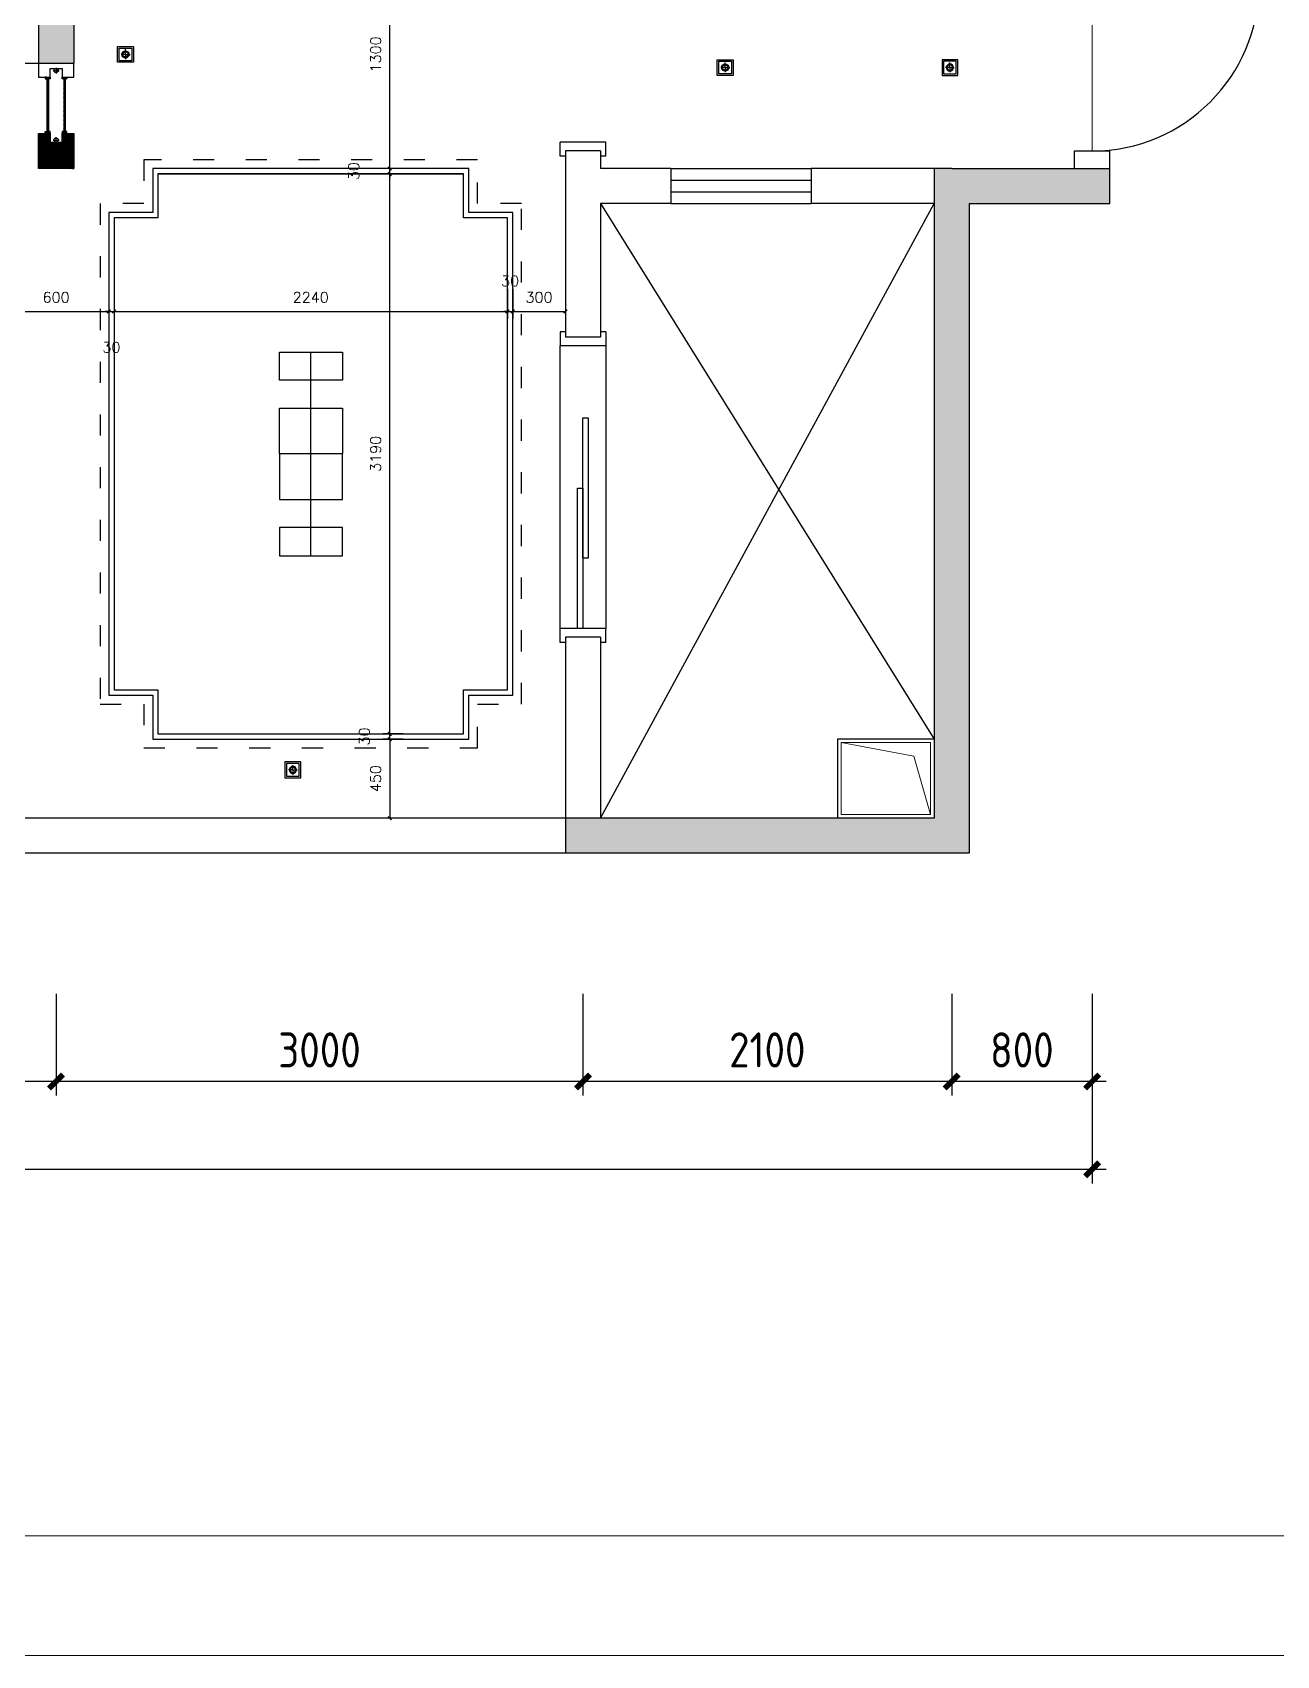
# Model space of a CAD drawing. Extents: x 643133 to 135659452, y -425133 to -387116.
# Drawn here: x 781578 to 788662, y -408736 to -399492 of the extents above; entities that cross this region are included whole.
import ezdxf

# ---------------------------------------------------------------- set-up
doc = ezdxf.new("R2010")
doc.units = 0
doc.header["$LTSCALE"] = 10
doc.header["$MEASUREMENT"] = 0
doc.linetypes.add('ACAD_ISO03W100', pattern=[30, 12, -18])
for name, color, linetype in [('30', 30, 'Continuous'), ('34', 34, 'Continuous'), ('38', 38, 'Continuous')]:
    doc.layers.add(name, color=color, linetype=linetype)
doc.layers.add('极细线', color=250, linetype='Continuous', lineweight=9)
doc.layers.add('窗线', color=2, linetype='Continuous', lineweight=20)
doc.styles.get("Standard").update_dxf_attribs({"font": 'gbenor.shx', "bigfont": 'gbcbig.shx'})
doc.styles.add('外部标注', font='complex.shx')
doc.dimstyles.new('平面布局内部', dxfattribs={"dimtxt": 60, "dimasz": 20, "dimexe": 40, "dimexo": 0, "dimgap": 50, "dimtad": 1, "dimdec": 0, "dimzin": 0, "dimdsep": 46, "dimtxsty": '外部标注', "dimblk": 'ARCHTICK', "dimcen": 5, "dimclrt": 56, "dimadec": 0, "dimazin": 0, "dimtfac": 1, "dimtdec": 0, "dimtmove": 2, "dimatfit": 3, "dimldrblk": 'DOT', "dimfxl": 40, "dimtolj": 1, "dimtzin": 0, "dimarcsym": 0})
pattern_1 = [(45, (53930.8053, 0), (-0.7071067812, 0.7071067812), [])]
pattern_2 = [(45, (53930.8053, 6e-11), (-0.7071067812, 0.7071067812), [])]

# ---------------------------------------------------------------- blocks, each defined once
blk = doc.blocks.new('_ArchTick')
at = {"color": 0, "linetype": 'ByBlock', "const_width": 0.4}
blk.add_lwpolyline([(-0.5, -0.5), (0.5, 0.5)], dxfattribs=at)
blk = doc.blocks.new('A$C4FE514A6')
at = {"layer": '38'}
h = blk.add_hatch(color=256, dxfattribs=at)
h.paths.add_polyline_path([(218, 150), (202, 150, -0.198912), (186, 114, -0.198912), (150, 98), (150, 82, 0.198912), (198, 102, 0.198912)])
h.paths.add_polyline_path([(150, 218), (150, 202, -0.414214), (202, 150), (218, 150, 0.414214)])
h.paths.add_polyline_path([(150, 202), (150, 218, 0.198912), (102, 198, 0.198912), (82, 150), (98, 150, -0.198912), (114, 186, -0.198912)])
h.paths.add_polyline_path([(150, 82), (150, 98, -0.414214), (98, 150), (82, 150, 0.414214)])
at = {"layer": '34'}
for p, q in [((140, 150), (67, 150)), ((145, 150), (155, 150)), ((150, 160), (150, 247)), ((150, 145), (150, 155)), ((150, 140), (150, 62)), ((160, 150), (236, 150))]:
    blk.add_line(p, q, dxfattribs=at)
at = {"layer": '34', "linetype": 'ByBlock'}
blk.add_lwpolyline([(300, 0), (0, 0), (0, 300), (300, 300)], close=True, dxfattribs=at)
at = {"layer": '34'}
for radius in [67.7, 51.6]:
    blk.add_circle((150, 150), radius, dxfattribs=at)
at = {"layer": '38', "linetype": 'ByBlock'}
blk.add_lwpolyline([(270, 30), (30, 30), (30, 270), (270, 270)], close=True, dxfattribs=at)
blk = doc.blocks.new('*D91')
at = {"layer": '34', "color": 0, "lineweight": -2}
for p, q in [((781412.2, -400959.5), (781412.2, -401120.4)), ((782012.2, -400937.5), (782012.2, -401120.4)), ((781412.2, -401080.4), (782012.2, -401080.4))]:
    blk.add_line(p, q, dxfattribs=at)
at = {"layer": 'Defpoints', "color": 0}
for p in [(781412.2, -400959.5), (782012.2, -400937.5), (782012.2, -401080.4)]:
    blk.add_point(p, dxfattribs=at)
at = {"layer": '34', "color": 0, "lineweight": -2, "xscale": 20, "yscale": 20, "zscale": 20, "rotation": 180}
blk.add_blockref('_ArchTick', (781412.2, -401080.4), dxfattribs=at)
at = {"layer": '34', "color": 0, "lineweight": -2, "xscale": 20, "yscale": 20, "zscale": 20}
blk.add_blockref('_ArchTick', (782012.2, -401080.4), dxfattribs=at)
at = {"layer": '34', "color": 56, "insert": (781712.2, -401000.4), "char_height": 60, "attachment_point": 5, "style": '外部标注'}
blk.add_mtext('\\A1;600', dxfattribs=at)
blk = doc.blocks.new('_Dot')
at = {"color": 0, "linetype": 'ByBlock', "lineweight": -2}
blk.add_line((-0.5, 0), (-1, 0), dxfattribs=at)
at = {"color": 0, "linetype": 'ByBlock', "const_width": 0.5}
blk.add_lwpolyline([(-0.25, 0, 1), (0.25, 0, 1)], format="xyb", close=True, dxfattribs=at)
blk = doc.blocks.new('*D92')
at = {"layer": '34', "color": 0, "lineweight": -2}
for p, q in [((782012.2, -400937.5), (782012.2, -401120.4)), ((782042.2, -400935.1), (782042.2, -401120.4)), ((782012.2, -401080.4), (781992.2, -401080.4)), ((782012.2, -401080.4), (782042.2, -401080.4)), ((782042.2, -401080.4), (782062.2, -401080.4))]:
    blk.add_line(p, q, dxfattribs=at)
at = {"layer": 'Defpoints', "color": 0}
for p in [(782012.2, -400937.5), (782042.2, -400935.1), (782042.2, -401080.4)]:
    blk.add_point(p, dxfattribs=at)
at = {"layer": '34', "color": 0, "lineweight": -2, "xscale": 20, "yscale": 20, "zscale": 20}
blk.add_blockref('_ArchTick', (782012.2, -401080.4), dxfattribs=at)
at = {"layer": '34', "color": 0, "lineweight": -2, "xscale": 20, "yscale": 20, "zscale": 20, "rotation": 180}
blk.add_blockref('_ArchTick', (782042.2, -401080.4), dxfattribs=at)
at = {"layer": '34', "color": 56, "insert": (782027.2, -401285.4), "char_height": 60, "attachment_point": 5, "style": '外部标注'}
blk.add_mtext('\\A1;30', dxfattribs=at)
blk = doc.blocks.new('*D93')
at = {"layer": '34', "color": 0, "lineweight": -2}
for p, q in [((782042.2, -400935.1), (782042.2, -401120.4)), ((784282.2, -400954.5), (784282.2, -401120.4)), ((782042.2, -401080.4), (784282.2, -401080.4))]:
    blk.add_line(p, q, dxfattribs=at)
at = {"layer": 'Defpoints', "color": 0}
for p in [(782042.2, -400935.1), (784282.2, -400954.5), (784282.2, -401080.4)]:
    blk.add_point(p, dxfattribs=at)
at = {"layer": '34', "color": 0, "lineweight": -2, "xscale": 20, "yscale": 20, "zscale": 20, "rotation": 180}
blk.add_blockref('_ArchTick', (782042.2, -401080.4), dxfattribs=at)
at = {"layer": '34', "color": 0, "lineweight": -2, "xscale": 20, "yscale": 20, "zscale": 20}
blk.add_blockref('_ArchTick', (784282.2, -401080.4), dxfattribs=at)
at = {"layer": '34', "color": 56, "insert": (783162.2, -401000.4), "char_height": 60, "attachment_point": 5, "style": '外部标注'}
blk.add_mtext('\\A1;2240', dxfattribs=at)
blk = doc.blocks.new('*D94')
at = {"layer": '34', "color": 0, "lineweight": -2}
for p, q in [((784282.2, -400954.5), (784282.2, -401120.4)), ((784312.2, -400954.5), (784312.2, -401120.4)), ((784282.2, -401080.4), (784262.2, -401080.4)), ((784282.2, -401080.4), (784312.2, -401080.4)), ((784312.2, -401080.4), (784332.2, -401080.4))]:
    blk.add_line(p, q, dxfattribs=at)
at = {"layer": 'Defpoints', "color": 0}
for p in [(784282.2, -400954.5), (784312.2, -400954.5), (784312.2, -401080.4)]:
    blk.add_point(p, dxfattribs=at)
at = {"layer": '34', "color": 0, "lineweight": -2, "xscale": 20, "yscale": 20, "zscale": 20}
blk.add_blockref('_ArchTick', (784282.2, -401080.4), dxfattribs=at)
at = {"layer": '34', "color": 0, "lineweight": -2, "xscale": 20, "yscale": 20, "zscale": 20, "rotation": 180}
blk.add_blockref('_ArchTick', (784312.2, -401080.4), dxfattribs=at)
at = {"layer": '34', "color": 56, "insert": (784297.2, -400907.3), "char_height": 60, "attachment_point": 5, "style": '外部标注'}
blk.add_mtext('\\A1;30', dxfattribs=at)
blk = doc.blocks.new('*D95')
at = {"layer": '34', "color": 0, "lineweight": -2}
for p, q in [((784312.2, -400954.5), (784312.2, -401120.4)), ((784612.2, -400954.5), (784612.2, -401120.4)), ((784312.2, -401080.4), (784612.2, -401080.4))]:
    blk.add_line(p, q, dxfattribs=at)
at = {"layer": 'Defpoints', "color": 0}
for p in [(784312.2, -400954.5), (784612.2, -400954.5), (784612.2, -401080.4)]:
    blk.add_point(p, dxfattribs=at)
at = {"layer": '34', "color": 0, "lineweight": -2, "xscale": 20, "yscale": 20, "zscale": 20, "rotation": 180}
blk.add_blockref('_ArchTick', (784312.2, -401080.4), dxfattribs=at)
at = {"layer": '34', "color": 0, "lineweight": -2, "xscale": 20, "yscale": 20, "zscale": 20}
blk.add_blockref('_ArchTick', (784612.2, -401080.4), dxfattribs=at)
at = {"layer": '34', "color": 56, "insert": (784462.2, -401000.4), "char_height": 60, "attachment_point": 5, "style": '外部标注'}
blk.add_mtext('\\A1;300', dxfattribs=at)
blk = doc.blocks.new('*D102')
at = {"layer": '34', "color": 0, "lineweight": -2}
for p, q in [((783656.2, -403516.8), (783572.1, -403516.8)), ((783612.1, -403516.8), (783612.1, -403966.8)), ((783656.2, -403966.8), (783572.1, -403966.8))]:
    blk.add_line(p, q, dxfattribs=at)
at = {"layer": 'Defpoints', "color": 0}
for p in [(783656.2, -403516.8), (783612.1, -403966.8), (783656.2, -403966.8)]:
    blk.add_point(p, dxfattribs=at)
at = {"layer": '34', "color": 0, "lineweight": -2, "xscale": 20, "yscale": 20, "zscale": 20}
for p, rotation in [((783612.1, -403516.8), 90), ((783612.1, -403966.8), 270)]:
    blk.add_blockref('_ArchTick', p, dxfattribs=dict(at, rotation=rotation))
at = {"layer": '34', "color": 56, "insert": (783532.1, -403741.8), "char_height": 60, "attachment_point": 5, "rotation": 90, "style": '外部标注'}
blk.add_mtext('\\A1;450', dxfattribs=at)
blk = doc.blocks.new('*D103')
at = {"layer": '34', "color": 0, "lineweight": -2}
for p, q in [((783689, -403486.8), (783572.1, -403486.8)), ((783612.1, -403486.8), (783612.1, -403466.8)), ((783612.1, -403516.8), (783612.1, -403486.8)), ((783689, -403516.8), (783572.1, -403516.8)), ((783612.1, -403516.8), (783612.1, -403536.8))]:
    blk.add_line(p, q, dxfattribs=at)
at = {"layer": 'Defpoints', "color": 0}
for p in [(783612.1, -403486.8), (783689, -403486.8), (783689, -403516.8)]:
    blk.add_point(p, dxfattribs=at)
at = {"layer": '34', "color": 0, "lineweight": -2, "xscale": 20, "yscale": 20, "zscale": 20}
for p, rotation in [((783612.1, -403486.8), 270), ((783612.1, -403516.8), 90)]:
    blk.add_blockref('_ArchTick', p, dxfattribs=dict(at, rotation=rotation))
at = {"layer": '34', "color": 56, "insert": (783467.1, -403501.8), "char_height": 60, "attachment_point": 5, "rotation": 90, "style": '外部标注'}
blk.add_mtext('\\A1;30', dxfattribs=at)
blk = doc.blocks.new('*D104')
at = {"layer": '34', "color": 0, "lineweight": -2}
for p, q in [((783612.1, -400296.8), (783572.1, -400296.8)), ((783612.1, -403486.8), (783612.1, -400296.8)), ((783689, -403486.8), (783572.1, -403486.8))]:
    blk.add_line(p, q, dxfattribs=at)
at = {"layer": 'Defpoints', "color": 0}
for p in [(783612.1, -400296.8), (783612.1, -400296.8), (783689, -403486.8)]:
    blk.add_point(p, dxfattribs=at)
at = {"layer": '34', "color": 0, "lineweight": -2, "xscale": 20, "yscale": 20, "zscale": 20}
for p, rotation in [((783612.1, -400296.8), 90), ((783612.1, -403486.8), 270)]:
    blk.add_blockref('_ArchTick', p, dxfattribs=dict(at, rotation=rotation))
at = {"layer": '34', "color": 56, "insert": (783532.1, -401891.8), "char_height": 60, "attachment_point": 5, "rotation": 90, "style": '外部标注'}
blk.add_mtext('\\A1;3190', dxfattribs=at)
blk = doc.blocks.new('*D105')
at = {"layer": '34', "color": 0, "lineweight": -2}
for p, q in [((783712.8, -400266.8), (783572.1, -400266.8)), ((783612.1, -400266.8), (783612.1, -400246.8)), ((783612.1, -400296.8), (783612.1, -400266.8)), ((783612.1, -400296.8), (783572.1, -400296.8)), ((783612.1, -400296.8), (783612.1, -400316.8))]:
    blk.add_line(p, q, dxfattribs=at)
at = {"layer": 'Defpoints', "color": 0}
for p in [(783612.1, -400266.8), (783712.8, -400266.8), (783612.1, -400296.8)]:
    blk.add_point(p, dxfattribs=at)
at = {"layer": '34', "color": 0, "lineweight": -2, "xscale": 20, "yscale": 20, "zscale": 20}
for p, rotation in [((783612.1, -400266.8), 270), ((783612.1, -400296.8), 90)]:
    blk.add_blockref('_ArchTick', p, dxfattribs=dict(at, rotation=rotation))
at = {"layer": '34', "color": 56, "insert": (783407.1, -400281.8), "char_height": 60, "attachment_point": 5, "rotation": 90, "style": '外部标注'}
blk.add_mtext('\\A1;30', dxfattribs=at)
blk = doc.blocks.new('*D106')
at = {"layer": '34', "color": 0, "lineweight": -2}
for p, q in [((783705.5, -398966.8), (783572.1, -398966.8)), ((783612.1, -400266.8), (783612.1, -398966.8)), ((783712.8, -400266.8), (783572.1, -400266.8))]:
    blk.add_line(p, q, dxfattribs=at)
at = {"layer": 'Defpoints', "color": 0}
for p in [(783612.1, -398966.8), (783705.5, -398966.8), (783712.8, -400266.8)]:
    blk.add_point(p, dxfattribs=at)
at = {"layer": '34', "color": 0, "lineweight": -2, "xscale": 20, "yscale": 20, "zscale": 20}
for p, rotation in [((783612.1, -398966.8), 90), ((783612.1, -400266.8), 270)]:
    blk.add_blockref('_ArchTick', p, dxfattribs=dict(at, rotation=rotation))
at = {"layer": '34', "color": 56, "insert": (783532.1, -399616.8), "char_height": 60, "attachment_point": 5, "rotation": 90, "style": '外部标注'}
blk.add_mtext('\\A1;1300', dxfattribs=at)

msp = doc.modelspace()

# ---------------------------------------------------------------- hatches: boundary and pattern name
at = {"layer": '34'}
for points in [[(781612.2, -398766.8), (781612.2, -399666.8), (781812.2, -399666.8), (781812.2, -398966.8), (784812.2, -398966.8), (784812.2, -398266.8), (784612.2, -398266.8), (784612.2, -398766.8)], [(786812.2, -400266.8), (786712.2, -400266.8), (786712.2, -403966.8), (784712.2, -403966.8), (784612.2, -403966.8), (784612.2, -404166.8), (784712.2, -404166.8), (786912.2, -404166.8), (786912.2, -400466.8), (787712.2, -400466.8), (787712.2, -400266.8)]]:
    msp.add_hatch(color=256, dxfattribs=at).paths.add_polyline_path(points)
h = msp.add_hatch(dxfattribs=at)
h.set_pattern_fill('ANSI31,_O', color=256, scale=8)
h.set_pattern_definition(pattern_1)
h.paths.add_polyline_path([(781660.3, -399746.8), (781650.3, -399746.8), (781650.3, -399756.8), (781660.3, -399756.8)])
h = msp.add_hatch(dxfattribs=at)
h.set_pattern_fill('ANSI31,_O', color=4, scale=20)
h.set_pattern_definition([(45, (53930.8053, 0), (-1.767766953, 1.767766953), [])])
h.paths.add_polyline_path([(781764, -399746.8), (781756, -399746.8), (781756, -399756.8), (781756, -400066.8), (781764, -400066.8), (781764, -400056.8)])
h.paths.add_polyline_path([(781668.3, -399746.8), (781660.3, -399746.8), (781660.3, -399756.8), (781660.3, -400066.8), (781668.3, -400066.8), (781668.3, -400056.8)])
h = msp.add_hatch(dxfattribs=at)
h.set_pattern_fill('ANSI31,_O', color=256, scale=8)
h.set_pattern_definition(pattern_1)
h.paths.add_polyline_path([(781774, -399746.8), (781764, -399746.8), (781764, -399756.8), (781774, -399756.8)])
h = msp.add_hatch(dxfattribs=at)
h.set_pattern_fill('ANSI31,_O', color=256, scale=8)
h.set_pattern_definition(pattern_2)
h.paths.add_polyline_path([(781812.2, -400066.8), (781746, -400066.8), (781746, -400116.8), (781678.3, -400116.8), (781678.3, -400066.8), (781612.2, -400066.8), (781612.2, -400266.8), (781812.2, -400266.8)])
h = msp.add_hatch(dxfattribs=at)
h.set_pattern_fill('ANSI31,_O', color=256, scale=8)
h.set_pattern_definition(pattern_2)
h.paths.add_polyline_path([(781812.2, -400066.8), (781746, -400066.8), (781746, -400116.8), (781678.3, -400116.8), (781678.3, -400066.8), (781650.3, -400066.8), (781612.2, -400066.8), (781612.2, -400266.8), (781812.2, -400266.8)])
h = msp.add_hatch(dxfattribs=at)
h.set_pattern_fill('ANSI31,_O', color=256, scale=8)
h.set_pattern_definition(pattern_1)
h.paths.add_polyline_path([(781660.3, -400056.8), (781650.3, -400056.8), (781650.3, -400066.8), (781660.3, -400066.8)])
h = msp.add_hatch(dxfattribs=at)
h.set_pattern_fill('ANSI31,_O', color=256, scale=8)
h.set_pattern_definition(pattern_1)
h.paths.add_polyline_path([(781774, -400056.8), (781764, -400056.8), (781764, -400066.8), (781774, -400066.8)])

# ---------------------------------------------------------------- linework, layer by layer
at = {"layer": '30'}
for p, q in [((781612.2, -398666.8), (781612.2, -399666.8)), ((781812.2, -398966.8), (781812.2, -399666.8)), ((781612.2, -399666.8), (781812.2, -399666.8)), ((784612.2, -400166.8), (784612.2, -401226.8)), ((784812.2, -400166.8), (784612.2, -400166.8)), ((784812.2, -400166.8), (784812.2, -400266.8)), ((787512.2, -400166.8), (787712.2, -400166.8)), ((787512.2, -400266.8), (787512.2, -400166.8)), ((787712.2, -400466.8), (787712.2, -400166.8)), ((781737.2, -400266.8), (781687.2, -400266.8)), ((781737.2, -400266.8), (781687.2, -400266.8)), ((785212.2, -400266.8), (784812.2, -400266.8)), ((785212.2, -400266.8), (785212.2, -400466.8)), ((786012.2, -400266.8), (786012.2, -400466.8)), ((786812.2, -400266.8), (786012.2, -400266.8)), ((786712.2, -400266.8), (786712.2, -403966.8)), ((786812.2, -400266.8), (787712.2, -400266.8)), ((785212.2, -400466.8), (784812.2, -400466.8)), ((784812.2, -400466.8), (784812.2, -401226.8)), ((786712.2, -400466.8), (786012.2, -400466.8)), ((786912.2, -400466.8), (786912.2, -404166.8)), ((786912.2, -400466.8), (787712.2, -400466.8)), ((784812.2, -401226.8), (784612.2, -401226.8)), ((784812.2, -402936.8), (784612.2, -402936.8)), ((784612.2, -402936.8), (784612.2, -403966.8)), ((784812.2, -402936.8), (784812.2, -403966.8)), ((786162.2, -403516.8), (786162.2, -403966.8)), ((786712.2, -403516.8), (786162.2, -403516.8)), ((781712.2, -403966.8), (776212.2, -403966.8)), ((784712.2, -403966.8), (781712.2, -403966.8)), ((784612.2, -403966.8), (784612.2, -404166.8)), ((786712.2, -403966.8), (784712.2, -403966.8)), ((781712.2, -404166.8), (775812.2, -404166.8)), ((784712.2, -404166.8), (781712.2, -404166.8)), ((786912.2, -404166.8), (784712.2, -404166.8)), ((781712.2, -404966.8), (781712.2, -405546.8)), ((781712.2, -404966.8), (781712.2, -405546.8)), ((784712.2, -404966.8), (784712.2, -405546.8)), ((784712.2, -404966.8), (784712.2, -405546.8)), ((786812.2, -404966.8), (786812.2, -405546.8)), ((786812.2, -404966.8), (786812.2, -405546.8)), ((787612.2, -404966.8), (787612.2, -405546.8)), ((781792.2, -405466.8), (780332.2, -405466.8)), ((784792.2, -405466.8), (781632.2, -405466.8)), ((786892.2, -405466.8), (784632.2, -405466.8)), ((787692.2, -405466.8), (786732.2, -405466.8)), ((787612.2, -405466.8), (787612.2, -406046.8)), ((774132.2, -405966.8), (787692.2, -405966.8))]:
    msp.add_line(p, q, dxfattribs=at)
for points in [[(781612.2, -399666.8), (781612.2, -399746.8), (781678.3, -399746.8), (781678.3, -399696.8), (781746, -399696.8), (781746, -399746.8), (781812.2, -399746.8), (781812.2, -399666.8)], [(781812.2, -400266.8), (781612.2, -400266.8), (781612.2, -400066.8), (781678.3, -400066.8), (781678.3, -400116.8), (781746, -400116.8), (781746, -400066.8), (781812.2, -400066.8), (781812.2, -400266.8)], [(781812.2, -400266.8), (781612.2, -400266.8), (781612.2, -400066.8), (781678.3, -400066.8), (781678.3, -400116.8), (781746, -400116.8), (781746, -400066.8), (781812.2, -400066.8), (781812.2, -400266.8)]]:
    msp.add_lwpolyline(points, dxfattribs=at)
at = {"layer": '34'}
for p, q in [((780512.2, -399666.8), (781612.2, -399666.8)), ((781660.3, -399746.8), (781660.3, -400066.8)), ((781668.3, -399746.8), (781668.3, -400066.8)), ((781668.3, -399746.8), (781678.3, -399756.8)), ((781668.3, -399756.8), (781678.3, -399746.8)), ((781746, -399746.8), (781756, -399756.8)), ((781746, -399756.8), (781756, -399746.8)), ((781756, -399746.8), (781756, -400066.8)), ((781764, -399746.8), (781764, -400066.8)), ((781668.3, -400056.8), (781678.3, -400066.8)), ((781678.3, -400056.8), (781668.3, -400066.8)), ((781668.3, -400056.8), (781678.3, -400066.8)), ((781678.3, -400056.8), (781668.3, -400066.8)), ((781746, -400056.8), (781756, -400066.8)), ((781746, -400066.8), (781756, -400056.8)), ((781746, -400056.8), (781756, -400066.8)), ((781746, -400066.8), (781756, -400056.8)), ((784582.2, -400196.8), (784582.2, -400116.8)), ((784842.2, -400116.8), (784582.2, -400116.8)), ((784842.2, -400196.8), (784842.2, -400116.8)), ((784612.2, -400196.8), (784582.2, -400196.8)), ((784842.2, -400196.8), (784812.2, -400196.8)), ((785212.2, -400333.5), (786012.2, -400333.5)), ((785212.2, -400400.1), (786012.2, -400400.1)), ((784812.2, -403966.8), (786712.2, -400466.8)), ((784812.2, -400466.8), (786712.2, -403516.8)), ((784582.2, -401196.8), (784582.2, -401276.8)), ((784612.2, -401196.8), (784582.2, -401196.8)), ((784842.2, -401196.8), (784812.2, -401196.8)), ((784842.2, -401196.8), (784842.2, -401276.8)), ((784842.2, -401276.8), (784582.2, -401276.8)), ((784582.2, -402886.8), (784582.2, -401276.8)), ((784842.2, -401276.8), (784842.2, -402886.8)), ((784582.2, -402966.8), (784582.2, -402886.8)), ((784842.2, -402886.8), (784582.2, -402886.8)), ((784842.2, -402966.8), (784842.2, -402886.8)), ((784612.2, -402966.8), (784582.2, -402966.8)), ((784842.2, -402966.8), (784812.2, -402966.8))]:
    msp.add_line(p, q, dxfattribs=at)
at = {"layer": '34', "color": 1}
for p, q in [((781694.8, -399708.6), (781729.1, -399708.6)), ((781712, -399694), (781712, -399724.9)), ((781712, -400119.5), (781712, -400088.7)), ((781712, -400119.5), (781712, -400088.7)), ((781694.8, -400105), (781729.1, -400105)), ((781694.8, -400105), (781729.1, -400105)), ((783163.7, -402471.8), (783163.7, -401311.8))]:
    msp.add_line(p, q, dxfattribs=at)
at = {"layer": '34'}
for points in [[(781660.3, -399746.8), (781650.3, -399746.8), (781650.3, -399756.8), (781660.3, -399756.8)], [(781668.3, -399746.8), (781678.3, -399746.8), (781678.3, -399756.8), (781668.3, -399756.8)], [(781746, -399746.8), (781756, -399746.8), (781756, -399756.8), (781746, -399756.8)], [(781764, -399746.8), (781774, -399746.8), (781774, -399756.8), (781764, -399756.8)], [(781660.3, -400066.8), (781650.3, -400066.8), (781650.3, -400056.8), (781660.3, -400056.8)], [(781660.3, -400066.8), (781650.3, -400066.8), (781650.3, -400056.8), (781660.3, -400056.8)], [(781668.3, -400066.8), (781678.3, -400066.8), (781678.3, -400056.8), (781668.3, -400056.8)], [(781668.3, -400066.8), (781678.3, -400066.8), (781678.3, -400056.8), (781668.3, -400056.8)], [(781746, -400066.8), (781756, -400066.8), (781756, -400056.8), (781746, -400056.8)], [(781746, -400066.8), (781756, -400066.8), (781756, -400056.8), (781746, -400056.8)], [(781764, -400066.8), (781774, -400066.8), (781774, -400056.8), (781764, -400056.8)], [(781764, -400066.8), (781774, -400066.8), (781774, -400056.8), (781764, -400056.8)], [(784312.2, -400516.8), (784062.2, -400516.8), (784062.2, -400266.8), (782262.2, -400266.8), (782262.2, -400516.8), (782012.2, -400516.8), (782012.2, -403266.8), (782262.2, -403266.8), (782262.2, -403516.8), (784062.2, -403516.8), (784062.2, -403266.8), (784312.2, -403266.8)], [(784282.2, -400546.8), (784032.2, -400546.8), (784032.2, -400296.8), (782292.2, -400296.8), (782292.2, -400546.8), (782042.2, -400546.8), (782042.2, -403236.8), (782292.2, -403236.8), (782292.2, -403486.8), (784032.2, -403486.8), (784032.2, -403236.8), (784282.2, -403236.8)], [(784712.2, -401686.8), (784742.2, -401686.8), (784742.2, -402486.8), (784712.2, -402486.8)], [(784682.2, -402086.8), (784712.2, -402086.8), (784712.2, -402886.8), (784682.2, -402886.8)]]:
    msp.add_lwpolyline(points, close=True, dxfattribs=at)
at = {"layer": '34', "color": 1, "linetype": 'ACAD_ISO03W100'}
msp.add_lwpolyline([(784362.2, -400466.8), (784112.2, -400466.8), (784112.2, -400216.8), (782212.2, -400216.8), (782212.2, -400466.8), (781962.2, -400466.8), (781962.2, -403316.8), (782212.2, -403316.8), (782212.2, -403566.8), (784112.2, -403566.8), (784112.2, -403316.8), (784362.2, -403316.8)], close=True, dxfattribs=at)
at = {"layer": '34'}
for points in [[(782292.2, -400296.8), (782292.2, -400546.8), (782042.2, -400546.8)], [(782292.2, -400296.8), (784032.2, -400296.8)]]:
    msp.add_lwpolyline(points, dxfattribs=at)
at = {"layer": '34', "color": 1}
for points in [[(783343.7, -401311.8), (783343.7, -401471.8), (782983.7, -401471.8), (782983.7, -401311.8)], [(783343.7, -401631.8), (783343.7, -401891.8), (782983.7, -401891.8), (782983.7, -401631.8)], [(783343.7, -402151.8), (783343.7, -401891.8), (782983.7, -401891.8), (782983.7, -402151.8)], [(783343.7, -402471.8), (783343.7, -402311.8), (782983.7, -402311.8), (782983.7, -402471.8)]]:
    msp.add_lwpolyline(points, close=True, dxfattribs=at)
for centre in [(781712.2, -399708.6), (781712.2, -400105), (781712.2, -400105), (781712.2, -400105), (781712.2, -400105)]:
    msp.add_circle(centre, 11.8, dxfattribs=at)
at = {"layer": '38'}
for p, q in [((785212.2, -400266.8), (786012.2, -400266.8)), ((785212.2, -400466.8), (786012.2, -400466.8))]:
    msp.add_line(p, q, dxfattribs=at)
at = {"layer": '38', "lineweight": 5}
for p, q in [((794179.5, -408053.9), (766908.4, -408053.9)), ((797352.3, -408736.1), (766908.4, -408736.1))]:
    msp.add_line(p, q, dxfattribs=at)
at = {"layer": '38'}
msp.add_arc((787612.2, -399216.8), 950, 270, 0, dxfattribs=at)
at = {"layer": '极细线'}
for p, q in [((787612.2, -399216.8), (787612.2, -400166.8)), ((786596.7, -403613.5), (786182.2, -403536.8)), ((786692.2, -403946.8), (786596.7, -403613.5))]:
    msp.add_line(p, q, dxfattribs=at)
at = {"layer": '窗线'}
for p, q in [((786182.2, -403536.8), (786182.2, -403946.8)), ((786692.2, -403536.8), (786182.2, -403536.8)), ((786692.2, -403536.8), (786692.2, -403946.8)), ((786692.2, -403946.8), (786182.2, -403946.8))]:
    msp.add_line(p, q, dxfattribs=at)

# ---------------------------------------------------------------- block references
at = {"yscale": 0.2999999999883585, "zscale": 0.3}
for p, xscale in [((782062.2, -399661.8), 0.3000000000465661), ((785477.2, -399736.8), 0.3000000000465661), ((786847.2, -399736.8), -0.3000000000465661)]:
    msp.add_blockref('A$C4FE514A6', p, dxfattribs=dict(at, xscale=xscale))
at = {"xscale": -0.3000000000465661, "yscale": 0.3000000000465661, "zscale": 0.3, "rotation": 180}
msp.add_blockref('A$C4FE514A6', (783015.6, -403646.8), dxfattribs=at)
at = {"layer": '30', "xscale": 80, "yscale": 80, "zscale": 80, "rotation": 180}
for p in [(781712.2, -405466.8), (784712.2, -405466.8), (786812.2, -405466.8)]:
    msp.add_blockref('_ArchTick', p, dxfattribs=at)
at = {"layer": '30', "xscale": 80, "yscale": 80, "zscale": 80}
for p in [(781712.2, -405466.8), (784712.2, -405466.8), (786812.2, -405466.8), (787612.2, -405466.8), (787612.2, -405966.8)]:
    msp.add_blockref('_ArchTick', p, dxfattribs=at)

# ---------------------------------------------------------------- texts
at = {"layer": '30', "char_height": 200, "attachment_point": 5}
for s, insert in [('3000', (783212.2, -405286.8)), ('2100', (785762.2, -405286.8)), ('800', (787212.2, -405286.8))]:
    msp.add_mtext(s, dxfattribs=dict(at, insert=insert))

# ---------------------------------------------------------------- dimensions: what is measured, and where the dimension line sits
at = {"layer": '34'}
for base, p1, p2, picture, middle in [((783612.1, -398966.8), (783712.8, -400266.8), (783705.5, -398966.8), '*D106', (783532.1, -399616.8)), ((783612.1, -400266.8), (783612.1, -400296.8), (783712.8, -400266.8), '*D105', (783407.1, -400281.8)), ((783612.1, -400296.8), (783689, -403486.8), (783612.1, -400296.8), '*D104', (783532.1, -401891.8)), ((783612.1, -403486.8), (783689, -403516.8), (783689, -403486.8), '*D103', (783467.1, -403501.8)), ((783612.1, -403966.8), (783656.2, -403516.8), (783656.2, -403966.8), '*D102', (783532.1, -403741.8))]:
    dim = msp.add_linear_dim(base=base, p1=p1, p2=p2, angle=90, dimstyle='平面布局内部', dxfattribs=at)
    dim.commit()
    dim.dimension.update_dxf_attribs({"geometry": picture, "text_midpoint": middle})
dim = msp.add_linear_dim(base=(784312.2, -401080.4), p1=(784282.2, -400954.5), p2=(784312.2, -400954.5), dimstyle='平面布局内部', dxfattribs=at)
dim.commit()
dim.dimension.update_dxf_attribs({"geometry": '*D94', "text_midpoint": (784297.2, -400907.3), "dimtype": 160})
for base, p1, p2, picture, middle in [((782012.2, -401080.4), (781412.2, -400959.5), (782012.2, -400937.5), '*D91', (781712.2, -401000.4)), ((782042.2, -401080.4), (782012.2, -400937.5), (782042.2, -400935.1), '*D92', (782027.2, -401285.4)), ((784282.2, -401080.4), (782042.2, -400935.1), (784282.2, -400954.5), '*D93', (783162.2, -401000.4)), ((784612.2, -401080.4), (784312.2, -400954.5), (784612.2, -400954.5), '*D95', (784462.2, -401000.4))]:
    dim = msp.add_linear_dim(base=base, p1=p1, p2=p2, dimstyle='平面布局内部', dxfattribs=at)
    dim.commit()
    dim.dimension.update_dxf_attribs({"geometry": picture, "text_midpoint": middle})

doc.saveas('drawing.dxf')
